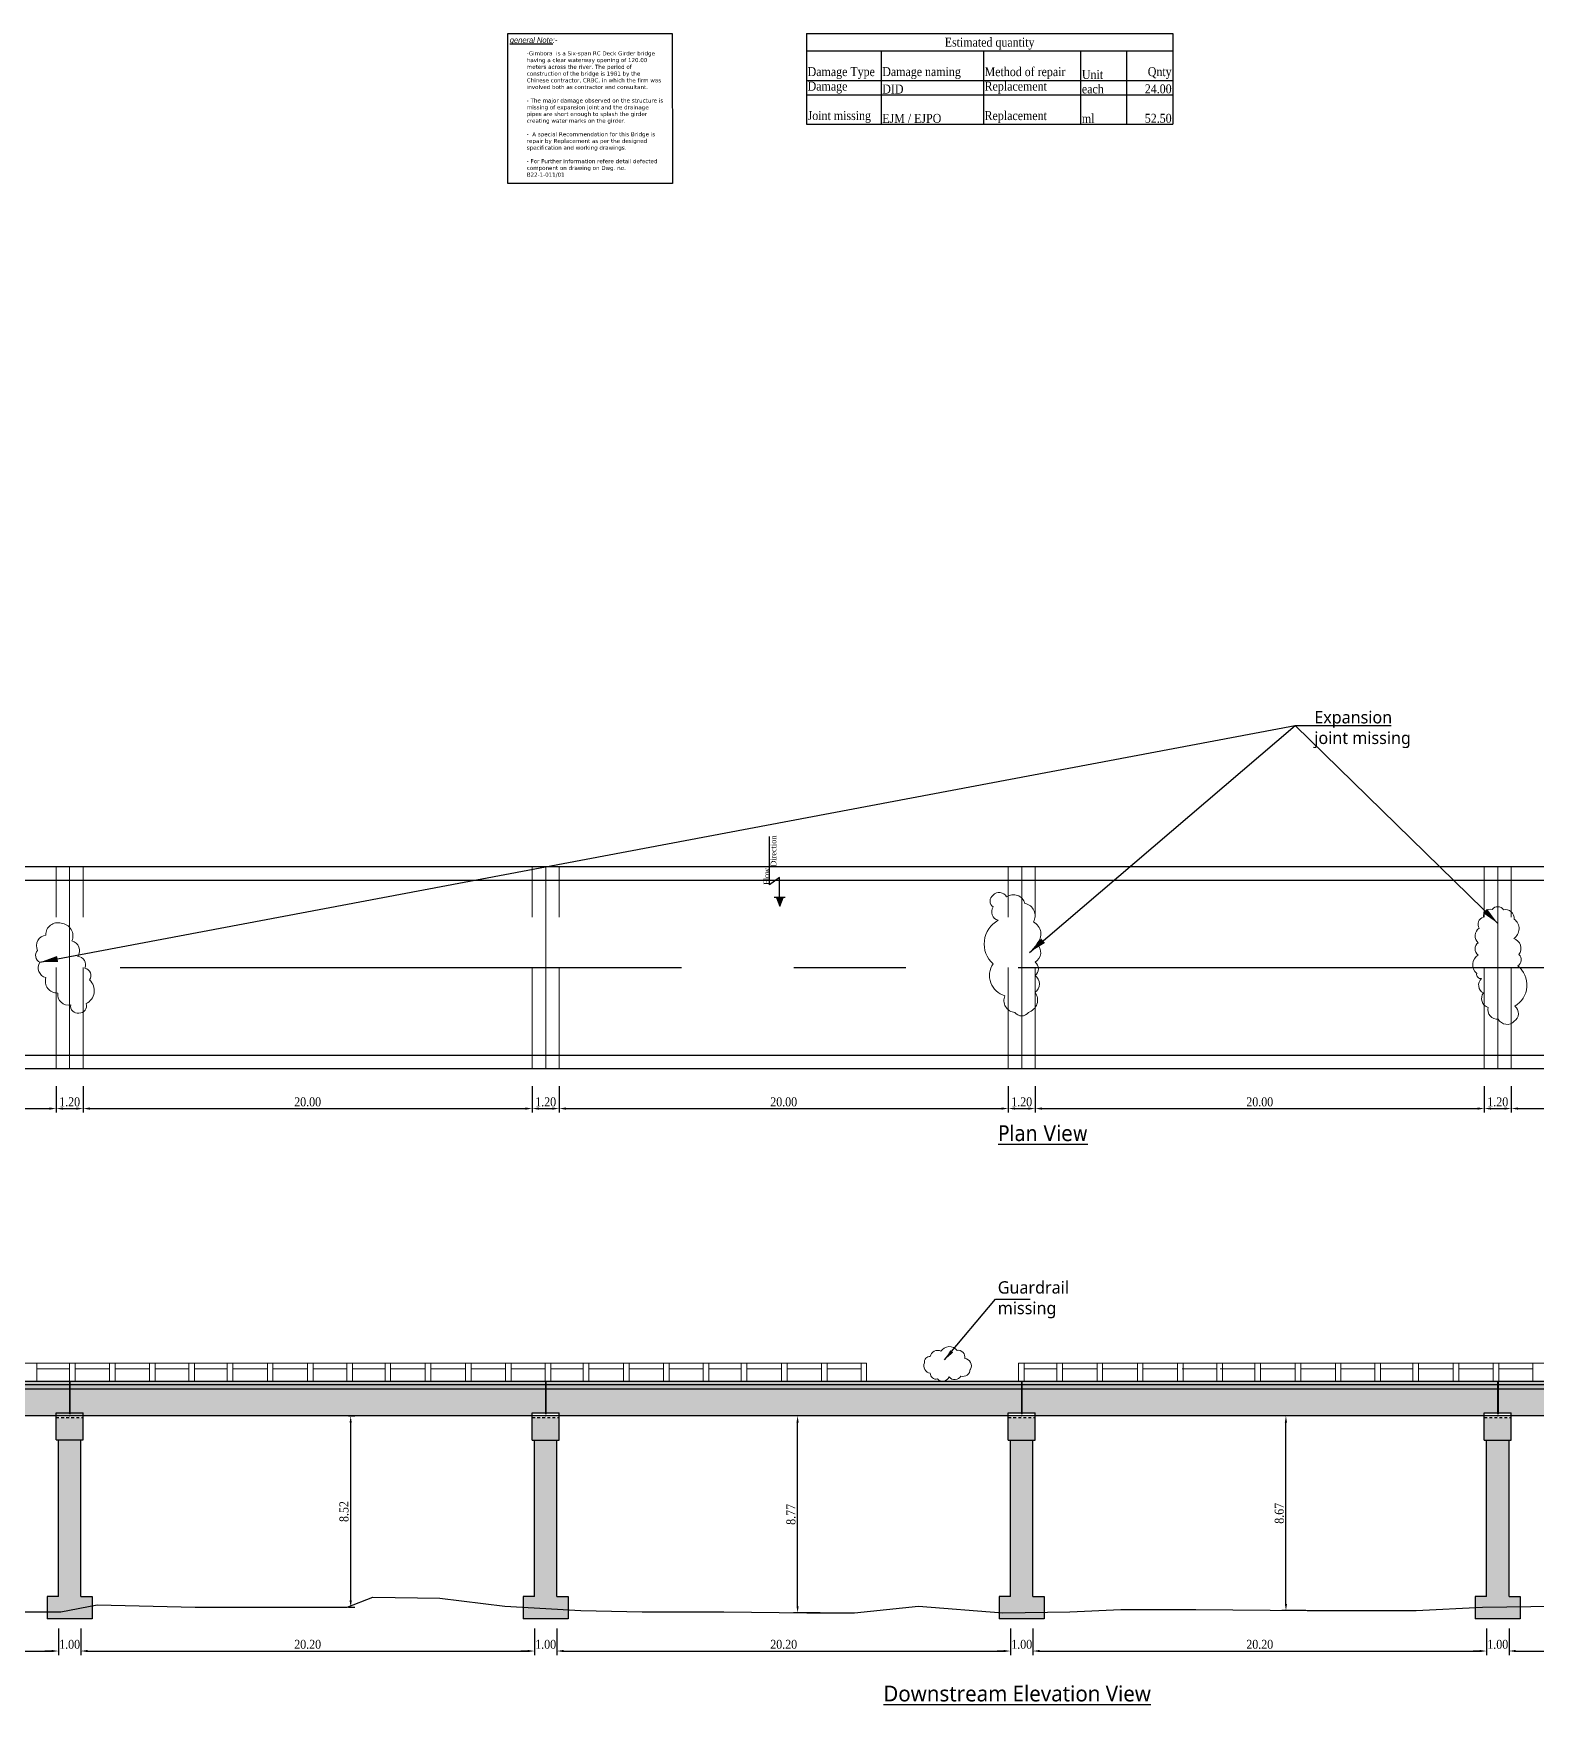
# Model space of a CAD drawing. Header units: inches. Extents: x 3 to 183, y 4 to 79.
# Drawn here: x 49.3 to 116.2, y 4.2 to 78.7 of the extents above; entities that cross this region are included whole.
import ezdxf

# ---------------------------------------------------------------- set-up
doc = ezdxf.new("R2010")
doc.units = ezdxf.units.IN
doc.header["$MEASUREMENT"] = 0
for name, pattern in [('CENTER', [2, 1.25, -0.25, 0.25, -0.25]), ('HIDDEN', [0.375, 0.25, -0.125]), ('HIDDEN2', [0.1875, 0.125, -0.0625])]:
    doc.linetypes.add(name, pattern=pattern)
for name, color, linetype in [('center line', 251, 'CENTER'), ('Direction', 6, 'Continuous'), ('Hatch', 8, 'Continuous'), ('TEXT2', 7, 'Continuous'), ('TEXTS', 7, 'Continuous')]:
    doc.layers.add(name, color=color, linetype=linetype)
for name, color, linetype, lineweight in [('Damage', 6, 'Continuous', 15), ('dima', 7, 'Continuous', 0), ('hatch1', 251, 'Continuous', 0), ('Raling', 5, 'Continuous', 15), ('SUBSTR', 4, 'Continuous', 25), ('TEXT', 1, 'Continuous', 13)]:
    doc.layers.add(name, color=color, linetype=linetype, lineweight=lineweight)
doc.styles.add('BETTY', font='verdana.TTF', dxfattribs={"height": 0.18})
doc.styles.add('ROMANT', font='romant.shx')
doc.styles.get("Standard").update_dxf_attribs({"font": 'GARA.TTF', "height": 0.4})
doc.dimstyles.get("Standard").update_dxf_attribs({"dimtxt": 0.6, "dimasz": 0.3, "dimexe": 0.18, "dimexo": 0.0625, "dimgap": 0.09, "dimtad": 1, "dimzin": 0, "dimdsep": 46, "dimtxsty": 'Standard', "dimcen": 0.09, "dimclrd": 253, "dimclre": 21, "dimadec": 0, "dimazin": 0, "dimtfac": 1, "dimtix": 1, "dimtofl": 0, "dimtmove": 0, "dimatfit": 3, "dimfxl": 1, "dimfxlon": 1, "dimtolj": 1, "dimtzin": 0, "dimarcsym": 0})

# ---------------------------------------------------------------- blocks, each defined once
blk = doc.blocks.new('*T23')
at = {"color": 0, "lineweight": -2}
for p, q in [((0, 0), (3.326, 0)), ((0, 0), (0, -0.778)), ((3.326, 0), (7.881, 0)), ((7.881, 0), (12.214, 0)), ((12.214, 0), (14.25, 0)), ((14.25, 0), (16.322, 0)), ((16.322, 0), (16.322, -0.778)), ((0, -0.778), (3.326, -0.778)), ((0, -0.778), (0, -2.089)), ((3.326, -0.778), (7.881, -0.778)), ((3.326, -0.778), (3.326, -2.089)), ((7.881, -0.778), (12.214, -0.778)), ((7.881, -0.778), (7.881, -2.089)), ((12.214, -0.778), (14.25, -0.778)), ((12.214, -0.778), (12.214, -2.089)), ((14.25, -0.778), (16.322, -0.778)), ((14.25, -0.778), (14.25, -2.089)), ((16.322, -0.778), (16.322, -2.089)), ((0, -2.089), (3.326, -2.089)), ((0, -2.089), (0, -2.733)), ((3.326, -2.089), (7.881, -2.089)), ((3.326, -2.089), (3.326, -2.733)), ((7.881, -2.089), (12.214, -2.089)), ((7.881, -2.089), (7.881, -2.733)), ((12.214, -2.089), (14.25, -2.089)), ((12.214, -2.089), (12.214, -2.733)), ((14.25, -2.089), (16.322, -2.089)), ((14.25, -2.089), (14.25, -2.733)), ((16.322, -2.089), (16.322, -2.733)), ((0, -2.733), (3.326, -2.733)), ((0, -2.733), (0, -4.044)), ((3.326, -2.733), (7.881, -2.733)), ((3.326, -2.733), (3.326, -4.044)), ((7.881, -2.733), (12.214, -2.733)), ((7.881, -2.733), (7.881, -4.044)), ((12.214, -2.733), (14.25, -2.733)), ((12.214, -2.733), (12.214, -4.044)), ((14.25, -2.733), (16.322, -2.733)), ((14.25, -2.733), (14.25, -4.044)), ((16.322, -2.733), (16.322, -4.044)), ((0, -4.044), (3.326, -4.044)), ((3.326, -4.044), (7.881, -4.044)), ((7.881, -4.044), (12.214, -4.044)), ((12.214, -4.044), (14.25, -4.044)), ((14.25, -4.044), (16.322, -4.044))]:
    blk.add_line(p, q, dxfattribs=at)
at = {"color": 0, "char_height": 0.4}
for s, insert, width, attachment_point in [('Estimated quantity', (8.161, -0.722), 16.211, 8), ('Method of repair', (7.937, -2.033), 4.22207, 7), ('Damage Type', (0.056, -2.033), 3.21463, 7), ('Damage', (0.056, -2.678), 3.21463, 7), ('Damage naming', (3.381, -2.033), 4.44433, 7), ('Replacement', (7.937, -2.678), 4.22207, 7), ('Unit', (12.27, -2.033), 1.92481, 7), ('Qnty', (16.267, -2.033), 1.96072, 9), ('DID ', (3.381, -2.678), 4.44433, 7), ('each', (12.27, -2.678), 1.92481, 7), ('24.00', (16.267, -2.678), 1.96072, 9), ('Joint missing', (0.056, -3.989), 3.21463, 7), ('EJM / EJPO', (3.381, -3.989), 4.44433, 7), ('Replacement ', (7.937, -3.989), 4.22207, 7), ('ml', (12.27, -3.989), 1.92481, 7), ('52.50', (16.267, -3.989), 1.96072, 9)]:
    blk.add_mtext(s, dxfattribs=dict(at, insert=insert, width=width, attachment_point=attachment_point))
blk = doc.blocks.new('*D72')
at = {"layer": 'Defpoints', "color": 0}
for p in [(30.36, 32.562), (50.36, 32.562), (50.36, 30.783)]:
    blk.add_point(p, dxfattribs=at)
at = {"layer": 'dima', "color": 21, "lineweight": -2}
for p, q in [((30.36, 31.783), (30.36, 30.603)), ((50.36, 31.783), (50.36, 30.603))]:
    blk.add_line(p, q, dxfattribs=at)
at = {"layer": 'dima', "color": 253, "lineweight": -2}
blk.add_line((30.66, 30.783), (50.06, 30.783), dxfattribs=at)
at = {"layer": 'dima', "color": 253}
for points in [[(30.66, 30.833), (30.66, 30.733), (30.36, 30.783)], [(50.06, 30.833), (50.06, 30.733), (50.36, 30.783)]]:
    blk.add_solid(points, dxfattribs=at)
at = {"layer": 'dima', "color": 0, "insert": (40.36, 31.078), "char_height": 0.4, "attachment_point": 5}
blk.add_mtext('\\A1;20.00', dxfattribs=at)
blk = doc.blocks.new('*D73')
at = {"layer": 'Defpoints', "color": 0}
for p in [(50.36, 32.562), (51.56, 32.562), (51.56, 30.783)]:
    blk.add_point(p, dxfattribs=at)
at = {"layer": 'dima', "color": 21, "lineweight": -2}
for p, q in [((50.36, 31.783), (50.36, 30.603)), ((51.56, 31.783), (51.56, 30.603))]:
    blk.add_line(p, q, dxfattribs=at)
at = {"layer": 'dima', "color": 253, "lineweight": -2}
blk.add_line((50.66, 30.783), (51.26, 30.783), dxfattribs=at)
at = {"layer": 'dima', "color": 253}
for points in [[(50.66, 30.833), (50.66, 30.733), (50.36, 30.783)], [(51.26, 30.833), (51.26, 30.733), (51.56, 30.783)]]:
    blk.add_solid(points, dxfattribs=at)
at = {"layer": 'dima', "color": 0, "insert": (50.96, 31.078), "char_height": 0.4, "attachment_point": 5}
blk.add_mtext('\\A1;1.20', dxfattribs=at)
blk = doc.blocks.new('*D74')
at = {"layer": 'Defpoints', "color": 0}
for p in [(51.56, 32.562), (71.56, 32.562), (71.56, 30.783)]:
    blk.add_point(p, dxfattribs=at)
at = {"layer": 'dima', "color": 21, "lineweight": -2}
for p, q in [((51.56, 31.783), (51.56, 30.603)), ((71.56, 31.783), (71.56, 30.603))]:
    blk.add_line(p, q, dxfattribs=at)
at = {"layer": 'dima', "color": 253, "lineweight": -2}
blk.add_line((51.86, 30.783), (71.26, 30.783), dxfattribs=at)
at = {"layer": 'dima', "color": 253}
for points in [[(51.86, 30.833), (51.86, 30.733), (51.56, 30.783)], [(71.26, 30.833), (71.26, 30.733), (71.56, 30.783)]]:
    blk.add_solid(points, dxfattribs=at)
at = {"layer": 'dima', "color": 0, "insert": (61.56, 31.078), "char_height": 0.4, "attachment_point": 5}
blk.add_mtext('\\A1;20.00', dxfattribs=at)
blk = doc.blocks.new('*D75')
at = {"layer": 'Defpoints', "color": 0}
for p in [(71.56, 32.562), (72.76, 32.562), (72.76, 30.783)]:
    blk.add_point(p, dxfattribs=at)
at = {"layer": 'dima', "color": 21, "lineweight": -2}
for p, q in [((71.56, 31.783), (71.56, 30.603)), ((72.76, 31.783), (72.76, 30.603))]:
    blk.add_line(p, q, dxfattribs=at)
at = {"layer": 'dima', "color": 253, "lineweight": -2}
blk.add_line((71.86, 30.783), (72.46, 30.783), dxfattribs=at)
at = {"layer": 'dima', "color": 253}
for points in [[(71.86, 30.833), (71.86, 30.733), (71.56, 30.783)], [(72.46, 30.833), (72.46, 30.733), (72.76, 30.783)]]:
    blk.add_solid(points, dxfattribs=at)
at = {"layer": 'dima', "color": 0, "insert": (72.16, 31.078), "char_height": 0.4, "attachment_point": 5}
blk.add_mtext('\\A1;1.20', dxfattribs=at)
blk = doc.blocks.new('*D76')
at = {"layer": 'Defpoints', "color": 0}
for p in [(72.76, 32.562), (92.76, 32.562), (92.76, 30.783)]:
    blk.add_point(p, dxfattribs=at)
at = {"layer": 'dima', "color": 21, "lineweight": -2}
for p, q in [((72.76, 31.783), (72.76, 30.603)), ((92.76, 31.783), (92.76, 30.603))]:
    blk.add_line(p, q, dxfattribs=at)
at = {"layer": 'dima', "color": 253, "lineweight": -2}
blk.add_line((73.06, 30.783), (92.46, 30.783), dxfattribs=at)
at = {"layer": 'dima', "color": 253}
for points in [[(73.06, 30.833), (73.06, 30.733), (72.76, 30.783)], [(92.46, 30.833), (92.46, 30.733), (92.76, 30.783)]]:
    blk.add_solid(points, dxfattribs=at)
at = {"layer": 'dima', "color": 0, "insert": (82.76, 31.078), "char_height": 0.4, "attachment_point": 5}
blk.add_mtext('\\A1;20.00', dxfattribs=at)
blk = doc.blocks.new('*D77')
at = {"layer": 'Defpoints', "color": 0}
for p in [(92.76, 32.562), (93.96, 32.562), (93.96, 30.783)]:
    blk.add_point(p, dxfattribs=at)
at = {"layer": 'dima', "color": 21, "lineweight": -2}
for p, q in [((92.76, 31.783), (92.76, 30.603)), ((93.96, 31.783), (93.96, 30.603))]:
    blk.add_line(p, q, dxfattribs=at)
at = {"layer": 'dima', "color": 253, "lineweight": -2}
blk.add_line((93.06, 30.783), (93.66, 30.783), dxfattribs=at)
at = {"layer": 'dima', "color": 253}
for points in [[(93.06, 30.833), (93.06, 30.733), (92.76, 30.783)], [(93.66, 30.833), (93.66, 30.733), (93.96, 30.783)]]:
    blk.add_solid(points, dxfattribs=at)
at = {"layer": 'dima', "color": 0, "insert": (93.36, 31.078), "char_height": 0.4, "attachment_point": 5}
blk.add_mtext('\\A1;1.20', dxfattribs=at)
blk = doc.blocks.new('*D78')
at = {"layer": 'Defpoints', "color": 0}
for p in [(93.96, 32.562), (113.96, 32.562), (113.96, 30.783)]:
    blk.add_point(p, dxfattribs=at)
at = {"layer": 'dima', "color": 21, "lineweight": -2}
for p, q in [((93.96, 31.783), (93.96, 30.603)), ((113.96, 31.783), (113.96, 30.603))]:
    blk.add_line(p, q, dxfattribs=at)
at = {"layer": 'dima', "color": 253, "lineweight": -2}
blk.add_line((94.26, 30.783), (113.66, 30.783), dxfattribs=at)
at = {"layer": 'dima', "color": 253}
for points in [[(94.26, 30.833), (94.26, 30.733), (93.96, 30.783)], [(113.66, 30.833), (113.66, 30.733), (113.96, 30.783)]]:
    blk.add_solid(points, dxfattribs=at)
at = {"layer": 'dima', "color": 0, "insert": (103.96, 31.078), "char_height": 0.4, "attachment_point": 5}
blk.add_mtext('\\A1;20.00', dxfattribs=at)
blk = doc.blocks.new('*D79')
at = {"layer": 'Defpoints', "color": 0}
for p in [(113.96, 32.562), (115.16, 32.562), (115.16, 30.783)]:
    blk.add_point(p, dxfattribs=at)
at = {"layer": 'dima', "color": 21, "lineweight": -2}
for p, q in [((113.96, 31.783), (113.96, 30.603)), ((115.16, 31.783), (115.16, 30.603))]:
    blk.add_line(p, q, dxfattribs=at)
at = {"layer": 'dima', "color": 253, "lineweight": -2}
blk.add_line((114.26, 30.783), (114.86, 30.783), dxfattribs=at)
at = {"layer": 'dima', "color": 253}
for points in [[(114.26, 30.833), (114.26, 30.733), (113.96, 30.783)], [(114.86, 30.833), (114.86, 30.733), (115.16, 30.783)]]:
    blk.add_solid(points, dxfattribs=at)
at = {"layer": 'dima', "color": 0, "insert": (114.56, 31.078), "char_height": 0.4, "attachment_point": 5}
blk.add_mtext('\\A1;1.20', dxfattribs=at)
blk = doc.blocks.new('*D80')
at = {"layer": 'Defpoints', "color": 0}
for p in [(115.16, 32.562), (135.16, 32.562), (135.16, 30.783)]:
    blk.add_point(p, dxfattribs=at)
at = {"layer": 'dima', "color": 21, "lineweight": -2}
for p, q in [((115.16, 31.783), (115.16, 30.603)), ((135.16, 31.783), (135.16, 30.603))]:
    blk.add_line(p, q, dxfattribs=at)
at = {"layer": 'dima', "color": 253, "lineweight": -2}
blk.add_line((115.46, 30.783), (134.86, 30.783), dxfattribs=at)
at = {"layer": 'dima', "color": 253}
for points in [[(115.46, 30.833), (115.46, 30.733), (115.16, 30.783)], [(134.86, 30.833), (134.86, 30.733), (135.16, 30.783)]]:
    blk.add_solid(points, dxfattribs=at)
at = {"layer": 'dima', "color": 0, "insert": (125.16, 31.078), "char_height": 0.4, "attachment_point": 5}
blk.add_mtext('\\A1;20.00', dxfattribs=at)
blk = doc.blocks.new('*D89')
at = {"layer": 'Defpoints', "color": 0}
for p in [(30.36, 17.096), (50.46, 9.055), (50.46, 6.625)]:
    blk.add_point(p, dxfattribs=at)
at = {"layer": 'dima', "color": 21, "lineweight": -2}
for p, q in [((30.36, 7.625), (30.36, 6.445)), ((50.46, 7.625), (50.46, 6.445))]:
    blk.add_line(p, q, dxfattribs=at)
at = {"layer": 'dima', "color": 253, "lineweight": -2}
blk.add_line((30.66, 6.625), (50.16, 6.625), dxfattribs=at)
at = {"layer": 'dima', "color": 253}
for points in [[(30.66, 6.675), (30.66, 6.575), (30.36, 6.625)], [(50.16, 6.675), (50.16, 6.575), (50.46, 6.625)]]:
    blk.add_solid(points, dxfattribs=at)
at = {"layer": 'dima', "color": 0, "insert": (40.41, 6.919), "char_height": 0.4, "attachment_point": 5}
blk.add_mtext('\\A1;20.10', dxfattribs=at)
blk = doc.blocks.new('*D90')
at = {"layer": 'Defpoints', "color": 0}
for p in [(50.46, 9.055), (51.46, 9.055), (51.46, 6.625)]:
    blk.add_point(p, dxfattribs=at)
at = {"layer": 'dima', "color": 21, "lineweight": -2}
for p, q in [((50.46, 7.625), (50.46, 6.445)), ((51.46, 7.625), (51.46, 6.445))]:
    blk.add_line(p, q, dxfattribs=at)
at = {"layer": 'dima', "color": 253, "lineweight": -2}
for p, q in [((50.16, 6.625), (49.86, 6.625)), ((51.76, 6.625), (52.06, 6.625))]:
    blk.add_line(p, q, dxfattribs=at)
at = {"layer": 'dima', "color": 253}
for points in [[(50.16, 6.675), (50.16, 6.575), (50.46, 6.625)], [(51.76, 6.675), (51.76, 6.575), (51.46, 6.625)]]:
    blk.add_solid(points, dxfattribs=at)
at = {"layer": 'dima', "color": 0, "insert": (50.96, 6.919), "char_height": 0.4, "attachment_point": 5}
blk.add_mtext('\\A1;1.00', dxfattribs=at)
blk = doc.blocks.new('*D91')
at = {"layer": 'Defpoints', "color": 0}
for p in [(51.46, 9.055), (71.66, 9.055), (71.66, 6.625)]:
    blk.add_point(p, dxfattribs=at)
at = {"layer": 'dima', "color": 21, "lineweight": -2}
for p, q in [((51.46, 7.625), (51.46, 6.445)), ((71.66, 7.625), (71.66, 6.445))]:
    blk.add_line(p, q, dxfattribs=at)
at = {"layer": 'dima', "color": 253, "lineweight": -2}
blk.add_line((51.76, 6.625), (71.36, 6.625), dxfattribs=at)
at = {"layer": 'dima', "color": 253}
for points in [[(51.76, 6.675), (51.76, 6.575), (51.46, 6.625)], [(71.36, 6.675), (71.36, 6.575), (71.66, 6.625)]]:
    blk.add_solid(points, dxfattribs=at)
at = {"layer": 'dima', "color": 0, "insert": (61.56, 6.919), "char_height": 0.4, "attachment_point": 5}
blk.add_mtext('\\A1;20.20', dxfattribs=at)
blk = doc.blocks.new('*D92')
at = {"layer": 'Defpoints', "color": 0}
for p in [(71.66, 9.055), (72.66, 9.055), (72.66, 6.625)]:
    blk.add_point(p, dxfattribs=at)
at = {"layer": 'dima', "color": 21, "lineweight": -2}
for p, q in [((71.66, 7.625), (71.66, 6.445)), ((72.66, 7.625), (72.66, 6.445))]:
    blk.add_line(p, q, dxfattribs=at)
at = {"layer": 'dima', "color": 253, "lineweight": -2}
for p, q in [((71.36, 6.625), (71.06, 6.625)), ((72.96, 6.625), (73.26, 6.625))]:
    blk.add_line(p, q, dxfattribs=at)
at = {"layer": 'dima', "color": 253}
for points in [[(71.36, 6.675), (71.36, 6.575), (71.66, 6.625)], [(72.96, 6.675), (72.96, 6.575), (72.66, 6.625)]]:
    blk.add_solid(points, dxfattribs=at)
at = {"layer": 'dima', "color": 0, "insert": (72.16, 6.919), "char_height": 0.4, "attachment_point": 5}
blk.add_mtext('\\A1;1.00', dxfattribs=at)
blk = doc.blocks.new('*D93')
at = {"layer": 'Defpoints', "color": 0}
for p in [(72.66, 9.055), (92.86, 9.055), (92.86, 6.625)]:
    blk.add_point(p, dxfattribs=at)
at = {"layer": 'dima', "color": 21, "lineweight": -2}
for p, q in [((72.66, 7.625), (72.66, 6.445)), ((92.86, 7.625), (92.86, 6.445))]:
    blk.add_line(p, q, dxfattribs=at)
at = {"layer": 'dima', "color": 253, "lineweight": -2}
blk.add_line((72.96, 6.625), (92.56, 6.625), dxfattribs=at)
at = {"layer": 'dima', "color": 253}
for points in [[(72.96, 6.675), (72.96, 6.575), (72.66, 6.625)], [(92.56, 6.675), (92.56, 6.575), (92.86, 6.625)]]:
    blk.add_solid(points, dxfattribs=at)
at = {"layer": 'dima', "color": 0, "insert": (82.76, 6.919), "char_height": 0.4, "attachment_point": 5}
blk.add_mtext('\\A1;20.20', dxfattribs=at)
blk = doc.blocks.new('*D94')
at = {"layer": 'Defpoints', "color": 0}
for p in [(92.86, 9.055), (93.86, 9.055), (93.86, 6.625)]:
    blk.add_point(p, dxfattribs=at)
at = {"layer": 'dima', "color": 21, "lineweight": -2}
for p, q in [((92.86, 7.625), (92.86, 6.445)), ((93.86, 7.625), (93.86, 6.445))]:
    blk.add_line(p, q, dxfattribs=at)
at = {"layer": 'dima', "color": 253, "lineweight": -2}
for p, q in [((92.56, 6.625), (92.26, 6.625)), ((94.16, 6.625), (94.46, 6.625))]:
    blk.add_line(p, q, dxfattribs=at)
at = {"layer": 'dima', "color": 253}
for points in [[(92.56, 6.675), (92.56, 6.575), (92.86, 6.625)], [(94.16, 6.675), (94.16, 6.575), (93.86, 6.625)]]:
    blk.add_solid(points, dxfattribs=at)
at = {"layer": 'dima', "color": 0, "insert": (93.36, 6.919), "char_height": 0.4, "attachment_point": 5}
blk.add_mtext('\\A1;1.00', dxfattribs=at)
blk = doc.blocks.new('*D95')
at = {"layer": 'Defpoints', "color": 0}
for p in [(93.86, 9.055), (114.06, 9.055), (114.06, 6.625)]:
    blk.add_point(p, dxfattribs=at)
at = {"layer": 'dima', "color": 21, "lineweight": -2}
for p, q in [((93.86, 7.625), (93.86, 6.445)), ((114.06, 7.625), (114.06, 6.445))]:
    blk.add_line(p, q, dxfattribs=at)
at = {"layer": 'dima', "color": 253, "lineweight": -2}
blk.add_line((94.16, 6.625), (113.76, 6.625), dxfattribs=at)
at = {"layer": 'dima', "color": 253}
for points in [[(94.16, 6.675), (94.16, 6.575), (93.86, 6.625)], [(113.76, 6.675), (113.76, 6.575), (114.06, 6.625)]]:
    blk.add_solid(points, dxfattribs=at)
at = {"layer": 'dima', "color": 0, "insert": (103.96, 6.919), "char_height": 0.4, "attachment_point": 5}
blk.add_mtext('\\A1;20.20', dxfattribs=at)
blk = doc.blocks.new('*D96')
at = {"layer": 'Defpoints', "color": 0}
for p in [(114.06, 9.055), (115.06, 9.055), (115.06, 6.625)]:
    blk.add_point(p, dxfattribs=at)
at = {"layer": 'dima', "color": 21, "lineweight": -2}
for p, q in [((114.06, 7.625), (114.06, 6.445)), ((115.06, 7.625), (115.06, 6.445))]:
    blk.add_line(p, q, dxfattribs=at)
at = {"layer": 'dima', "color": 253, "lineweight": -2}
for p, q in [((113.76, 6.625), (113.46, 6.625)), ((115.36, 6.625), (115.66, 6.625))]:
    blk.add_line(p, q, dxfattribs=at)
at = {"layer": 'dima', "color": 253}
for points in [[(113.76, 6.675), (113.76, 6.575), (114.06, 6.625)], [(115.36, 6.675), (115.36, 6.575), (115.06, 6.625)]]:
    blk.add_solid(points, dxfattribs=at)
at = {"layer": 'dima', "color": 0, "insert": (114.56, 6.919), "char_height": 0.4, "attachment_point": 5}
blk.add_mtext('\\A1;1.00', dxfattribs=at)
blk = doc.blocks.new('*D97')
at = {"layer": 'Defpoints', "color": 0}
for p in [(115.06, 9.055), (135.26, 9.055), (135.26, 6.625)]:
    blk.add_point(p, dxfattribs=at)
at = {"layer": 'dima', "color": 21, "lineweight": -2}
for p, q in [((115.06, 7.625), (115.06, 6.445)), ((135.26, 7.625), (135.26, 6.445))]:
    blk.add_line(p, q, dxfattribs=at)
at = {"layer": 'dima', "color": 253, "lineweight": -2}
blk.add_line((115.36, 6.625), (134.96, 6.625), dxfattribs=at)
at = {"layer": 'dima', "color": 253}
for points in [[(115.36, 6.675), (115.36, 6.575), (115.06, 6.625)], [(134.96, 6.675), (134.96, 6.575), (135.26, 6.625)]]:
    blk.add_solid(points, dxfattribs=at)
at = {"layer": 'dima', "color": 0, "insert": (125.16, 6.919), "char_height": 0.4, "attachment_point": 5}
blk.add_mtext('\\A1;20.20', dxfattribs=at)
blk = doc.blocks.new('*D104')
at = {"layer": 'Defpoints', "color": 0}
for p in [(63.321, 17.096), (63.475, 17.096), (63.321, 8.578)]:
    blk.add_point(p, dxfattribs=at)
at = {"layer": 'dima', "color": 21, "lineweight": -2}
for p, q in [((63.383, 17.096), (63.655, 17.096)), ((63.383, 8.578), (63.655, 8.578))]:
    blk.add_line(p, q, dxfattribs=at)
at = {"layer": 'dima', "color": 253, "lineweight": -2}
blk.add_line((63.475, 8.878), (63.475, 16.796), dxfattribs=at)
at = {"layer": 'dima', "color": 253}
for points in [[(63.425, 16.796), (63.525, 16.796), (63.475, 17.096)], [(63.425, 8.878), (63.525, 8.878), (63.475, 8.578)]]:
    blk.add_solid(points, dxfattribs=at)
at = {"layer": 'dima', "color": 0, "insert": (63.18, 12.837), "char_height": 0.4, "attachment_point": 5, "rotation": 90}
blk.add_mtext('\\A1;8.52', dxfattribs=at)
blk = doc.blocks.new('*D105')
at = {"layer": 'Defpoints', "color": 0}
for p in [(83.378, 17.096), (84.853, 17.096), (84.853, 8.322)]:
    blk.add_point(p, dxfattribs=at)
at = {"layer": 'dima', "color": 21, "lineweight": -2}
for p, q in [((84.378, 17.096), (83.198, 17.096)), ((84.378, 8.322), (83.198, 8.322))]:
    blk.add_line(p, q, dxfattribs=at)
at = {"layer": 'dima', "color": 253, "lineweight": -2}
blk.add_line((83.378, 8.622), (83.378, 16.796), dxfattribs=at)
at = {"layer": 'dima', "color": 253}
for points in [[(83.328, 16.796), (83.428, 16.796), (83.378, 17.096)], [(83.328, 8.622), (83.428, 8.622), (83.378, 8.322)]]:
    blk.add_solid(points, dxfattribs=at)
at = {"layer": 'dima', "color": 0, "insert": (83.084, 12.709), "char_height": 0.4, "attachment_point": 5, "rotation": 90}
blk.add_mtext('\\A1;8.77', dxfattribs=at)
blk = doc.blocks.new('*D106')
at = {"layer": 'Defpoints', "color": 0}
for p in [(105.125, 17.096), (106.069, 17.096), (106.069, 8.423)]:
    blk.add_point(p, dxfattribs=at)
at = {"layer": 'dima', "color": 21, "lineweight": -2}
for p, q in [((106.006, 17.096), (104.945, 17.096)), ((106.006, 8.423), (104.945, 8.423))]:
    blk.add_line(p, q, dxfattribs=at)
at = {"layer": 'dima', "color": 253, "lineweight": -2}
blk.add_line((105.125, 8.723), (105.125, 16.796), dxfattribs=at)
at = {"layer": 'dima', "color": 253}
for points in [[(105.075, 16.796), (105.175, 16.796), (105.125, 17.096)], [(105.075, 8.723), (105.175, 8.723), (105.125, 8.423)]]:
    blk.add_solid(points, dxfattribs=at)
at = {"layer": 'dima', "color": 0, "insert": (104.831, 12.759), "char_height": 0.4, "attachment_point": 5, "rotation": 90}
blk.add_mtext('\\A1;8.67', dxfattribs=at)

msp = doc.modelspace()

# ---------------------------------------------------------------- hatches: boundary and pattern name
at = {"layer": 'hatch1', "linetype": 'Continuous'}
h = msp.add_hatch(dxfattribs=at)
h.set_pattern_fill('AR-CONC', color=256, scale=0.29, style=0)
h.set_pattern_definition([(50, (0, 0), (2.080055, -0.181981), [0.2175, -2.3925]), (355, (0, 0), (-0.40238, 2.181357), [0.174, -1.914]), (100.4514, (0.1733, -0.0152), (1.677677, 1.999375), [0.184847, -2.033312]), (46.1842, (0, 0.58), (3.095, -0.480005), [0.32625, -3.58875]), (96.6356, (0.258, 0.54), (2.71052, 2.82494), [0.27727, -3.04997]), (351.1842, (0, 0.58), (2.71052, 2.824944), [0.261, -2.871]), (21, (0.29, 0.435), (1.73103, -1.167595), [0.2175, -2.3925]), (326, (0.29, 0.435), (0.705614, 2.102935), [0.174, -1.914]), (71.4514, (0.4343, 0.3377), (2.436646, 0.935338), [0.184847, -2.033312]), (37.5, (0, 0), (0.0352636, 0.9653922), [0, -1.8908, 0, -1.943, 0, -1.92125]), (7.5, (0, 0), (0.7629017, 1.143794), [0, -1.1078, 0, -1.8473, 0, -0.73225]), (327.5, (-0.6467, 0), (1.548085, -0.065409), [0, -0.725, 0, -2.262, 0, -3.0015]), (317.5, (-0.9367, 0), (1.69124, 0.290304), [0, -0.9425, 0, -1.5022, 0, -2.1315])])
h.paths.add_polyline_path([(156.88, 18.295), (156.36, 18.295), (156.36, 17.096), (156.88, 17.096)], flags=17)
h.paths.add_polyline_path([(29.839, 18.316), (29.789, 18.316), (29.789, 17.096), (29.839, 17.096)], flags=17)
h.paths.add_polyline_path([(50.95, 18.295), (30.36, 18.295), (30.36, 17.096), (50.36, 17.096), (50.36, 17.236), (50.95, 17.236), (50.95, 17.276), (50.95, 17.276)])
h.paths.add_polyline_path([(72.15, 18.295), (50.97, 18.295), (50.97, 17.276), (50.97, 17.276), (50.97, 17.236), (51.56, 17.236), (51.56, 17.096), (71.56, 17.096), (71.56, 17.235), (72.15, 17.235), (72.15, 17.276), (72.15, 17.276)])
h.paths.add_polyline_path([(50.95, 18.495), (29.839, 18.495), (29.839, 18.316), (30.36, 18.316), (30.36, 18.295), (50.95, 18.295)])
h.paths.add_polyline_path([(50.95, 18.645), (29.839, 18.645), (29.839, 18.495), (50.95, 18.495)])
h.paths.add_polyline_path([(51.56, 17.023), (50.36, 17.023), (50.36, 16.023), (51.56, 16.023)])
h.paths.add_polyline_path([(50.95, 17.236), (50.36, 17.236), (50.36, 17.096), (50.95, 17.096)], flags=16)
h.paths.add_polyline_path([(51.56, 17.236), (50.97, 17.236), (50.97, 17.096), (51.56, 17.096)])
h.paths.add_polyline_path([(51.46, 16.023), (50.46, 16.023), (50.46, 9.055), (49.96, 9.055), (49.96, 8.055), (51.96, 8.055), (51.96, 9.055), (51.46, 9.055)])
h.paths.add_polyline_path([(72.15, 18.645), (50.97, 18.645), (50.97, 18.495), (72.15, 18.495)])
h.paths.add_polyline_path([(72.15, 18.495), (50.97, 18.495), (50.97, 18.295), (72.15, 18.295)])
h.paths.add_polyline_path([(93.35, 18.295), (72.17, 18.295), (72.17, 17.275), (72.17, 17.275), (72.17, 17.235), (72.76, 17.235), (72.76, 17.096), (92.76, 17.096), (92.76, 17.235), (93.35, 17.235), (93.35, 17.276), (93.35, 17.276)])
h.paths.add_polyline_path([(93.35, 18.495), (72.17, 18.495), (72.17, 18.295), (93.35, 18.295)])
h.paths.add_polyline_path([(93.35, 18.645), (72.17, 18.645), (72.17, 18.495), (93.35, 18.495)])
h.paths.add_polyline_path([(135.75, 18.295), (114.57, 18.295), (114.57, 17.275), (114.57, 17.275), (114.57, 17.235), (115.16, 17.235), (115.16, 17.096), (135.16, 17.096), (135.16, 17.235), (135.75, 17.235), (135.75, 17.276), (135.75, 17.276)])
h.paths.add_polyline_path([(114.55, 18.295), (93.37, 18.295), (93.37, 17.275), (93.37, 17.275), (93.37, 17.235), (93.96, 17.235), (93.96, 17.096), (113.96, 17.096), (113.96, 17.235), (114.55, 17.235), (114.55, 17.276), (114.55, 17.276)])
h.paths.add_polyline_path([(114.55, 18.495), (93.37, 18.495), (93.37, 18.295), (114.55, 18.295)])
h.paths.add_polyline_path([(114.55, 18.645), (93.37, 18.645), (93.37, 18.495), (114.55, 18.495)])
h.paths.add_polyline_path([(135.75, 18.495), (114.57, 18.495), (114.57, 18.295), (135.75, 18.295)])
h.paths.add_polyline_path([(135.75, 18.645), (114.57, 18.645), (114.57, 18.495), (135.75, 18.495)])
h.paths.add_polyline_path([(156.36, 18.295), (135.77, 18.295), (135.77, 17.275), (135.77, 17.275), (135.77, 17.235), (136.36, 17.235), (136.36, 17.096), (156.36, 17.096)])
h.paths.add_polyline_path([(156.88, 18.495), (135.77, 18.495), (135.77, 18.295), (156.88, 18.295)])
h.paths.add_polyline_path([(156.88, 18.645), (135.77, 18.645), (135.77, 18.495), (156.88, 18.495)])
h.paths.add_polyline_path([(72.76, 17.022), (71.56, 17.022), (71.56, 16.022), (72.76, 16.022)])
h.paths.add_polyline_path([(72.66, 16.022), (71.66, 16.022), (71.66, 9.055), (71.16, 9.055), (71.16, 8.055), (73.16, 8.055), (73.16, 9.055), (72.66, 9.055)])
h.paths.add_polyline_path([(93.86, 16.022), (92.86, 16.022), (92.86, 9.055), (92.36, 9.055), (92.36, 8.055), (94.36, 8.055), (94.36, 9.055), (93.86, 9.055)])
h.paths.add_polyline_path([(93.96, 17.022), (92.76, 17.022), (92.76, 16.022), (93.96, 16.022)])
h.paths.add_polyline_path([(115.06, 16.022), (114.06, 16.022), (114.06, 9.055), (113.56, 9.055), (113.56, 8.055), (115.56, 8.055), (115.56, 9.055), (115.06, 9.055)])
h.paths.add_polyline_path([(115.16, 17.022), (113.96, 17.022), (113.96, 16.022), (115.16, 16.022)])
h.paths.add_polyline_path([(136.26, 16.022), (135.26, 16.022), (135.26, 9.055), (134.76, 9.055), (134.76, 8.055), (136.76, 8.055), (136.76, 9.055), (136.26, 9.055)])
h.paths.add_polyline_path([(136.36, 17.022), (135.16, 17.022), (135.16, 16.022), (136.36, 16.022)])
h.paths.add_polyline_path([(155.598, 9.479), (155.893, 9.537), (156.652, 9.587), (158.675, 10.093), (162.469, 10.042), (167.274, 9.84), (169.416, 10.904), (172.046, 11.965), (172.16, 12.03), (172.16, 18.502), (156.93, 18.502), (156.93, 17.096), (156.36, 17.096)])
h.paths.add_polyline_path([(11.86, 12.782), (16.051, 11.155), (19.339, 10.195), (22.476, 9.487), (28.242, 9.285), (30.872, 9.235), (31.146, 9.235), (30.36, 17.096), (29.789, 17.096), (29.789, 18.502), (11.86, 18.502)])
at = {"layer": 'TEXT'}
h = msp.add_hatch(color=256, dxfattribs=at)
h.set_gradient(color1=(0, 0, 255), one_color=1, tint=1)
h.paths.add_polyline_path([(82.742, 40.177), (82.438, 40.177), (82.588, 39.795)])

# ---------------------------------------------------------------- linework, layer by layer
at = {"linetype": 'HIDDEN2', "ltscale": 0.25}
for p, q in [((50.95, 17.276), (50.95, 17.096)), ((50.97, 17.276), (50.97, 17.096)), ((72.15, 17.276), (72.15, 17.096)), ((72.17, 17.276), (72.17, 17.096)), ((93.35, 17.276), (93.35, 17.096)), ((93.37, 17.276), (93.37, 17.096)), ((114.55, 17.276), (114.55, 17.096)), ((114.57, 17.276), (114.57, 17.096))]:
    msp.add_line(p, q, dxfattribs=at)
for p, q in [((50.95, 17.096), (50.97, 17.096)), ((72.15, 17.096), (72.17, 17.096)), ((93.35, 17.097), (93.37, 17.097)), ((114.55, 17.096), (114.57, 17.096))]:
    msp.add_line(p, q)
at = {"color": 3, "linetype": 'HIDDEN', "ltscale": 30}
msp.add_lwpolyline([(47.842, 8.375), (50.574, 8.375), (52.193, 8.679), (56.543, 8.578), (60.185, 8.578), (63.321, 8.578), (64.468, 9.029), (67.452, 8.979), (70.335, 8.625), (73.724, 8.423), (76.456, 8.372), (78.327, 8.372), (80.098, 8.372), (83.79, 8.322), (85.915, 8.322), (88.769, 8.625), (92.512, 8.322), (95.497, 8.372), (97.773, 8.474), (101.111, 8.474), (106.069, 8.423), (109.711, 8.423), (110.925, 8.423), (113.872, 8.574), (117.109, 8.625)], dxfattribs=at)
at = {"layer": 'center line', "ltscale": 20}
msp.add_line((13.205, 37.062), (169.906, 37.062), dxfattribs=at)
at = {"layer": 'Damage'}
for points in [[(92.311, 39.167, 0.520567), (92.087, 37.228, 0.520567), (92.61, 35.811, 0.520567), (93.057, 35.065, 0.520567), (93.655, 35.065, 0.520567), (93.953, 35.96, 0.520567), (93.953, 36.706, 0.520567), (93.953, 37.302, 0.520567), (94.028, 38.123, 0.520567), (93.878, 39.093, 0.520567), (93.505, 39.913, 0.520567), (92.684, 40.211, 0.520567), (92.087, 40.286, 0.520567), (92.087, 39.764, 0.520567)], [(113.624, 36.799, -0.520567), (113.693, 37.622, -0.520567), (113.693, 38.17, -0.520567), (113.738, 38.81, -0.520567), (113.921, 39.312, -0.520567), (114.31, 39.655, -0.520567), (114.813, 39.632, -0.520567), (115.293, 39.221, -0.520567), (115.271, 38.353, -0.520567), (115.499, 37.644, -0.520567), (115.453, 37.142, -0.520567), (115.316, 35.337, -0.520567), (115.293, 34.674, -0.520567), (114.584, 34.765, -0.520567), (114.127, 35.291, -0.520567), (113.921, 35.931, -0.520567), (113.83, 36.57, -0.520567)], [(50.586, 39.036, 0.520567), (49.901, 38.51, 0.520567), (49.532, 37.825, 0.520567), (49.637, 37.299, 0.520567), (49.901, 36.614, 0.520567), (50.428, 35.929, 0.520567), (51.007, 35.403, 0.520567), (51.376, 35.034, 0.520567), (51.693, 35.455, 0.520567), (51.851, 36.509, 0.520567), (51.64, 37.035, 0.520567), (51.324, 37.562, 0.520567), (51.06, 38.246, 0.520567)], [(89.764, 19.973, 0.520567), (89.289, 19.735, 0.520567), (89.03, 19.455, 0.520567), (89.289, 19.001, 0.520567), (89.613, 18.742, 0.520567), (90.132, 18.829, 0.520567), (90.65, 18.872, 0.520567), (91.061, 19.174, 0.520567), (91.083, 19.174, 0.520567), (90.823, 19.649, 0.520567), (90.478, 20.016, 0.520567)]]:
    msp.add_lwpolyline(points, format="xyb", close=True, dxfattribs=at)
at = {"layer": 'Direction', "color": 6, "linetype": 'Continuous'}
for p, q in [((82.129, 40.747), (82.129, 42.899)), ((82.574, 41.073), (82.129, 40.747)), ((82.573, 40.049), (82.574, 41.073))]:
    msp.add_line(p, q, dxfattribs=at)
at = {"layer": 'Direction', "color": 6, "linetype": 'Continuous', "ltscale": 10}
msp.add_line((82.818, 40.177), (82.328, 40.178), dxfattribs=at)
at = {"layer": 'Direction', "color": 4, "linetype": 'Continuous', "ltscale": 10}
for p, q in [((82.438, 40.177), (82.588, 39.795)), ((82.588, 39.795), (82.742, 40.177))]:
    msp.add_line(p, q, dxfattribs=at)
at = {"layer": 'Hatch', "color": 1}
msp.add_lwpolyline([(70.475, 78.655), (77.798, 78.655), (77.801, 71.982), (70.475, 71.983)], close=True, dxfattribs=at)
at = {"layer": 'hatch1', "linetype": 'HIDDEN', "ltscale": 18}
for p, q in [((50.36, 32.562), (50.36, 41.562)), ((51.56, 32.562), (51.56, 41.562)), ((71.56, 32.562), (71.56, 41.562)), ((72.76, 32.562), (72.76, 41.562)), ((92.76, 32.562), (92.76, 41.562)), ((93.96, 32.562), (93.96, 41.562)), ((113.96, 32.562), (113.96, 41.562)), ((115.16, 32.562), (115.16, 41.562))]:
    msp.add_line(p, q, dxfattribs=at)
at = {"layer": 'hatch1', "ltscale": 18}
for p, q in [((50.96, 32.562), (50.96, 41.562)), ((72.16, 32.562), (72.16, 41.562)), ((93.36, 32.562), (93.36, 41.562)), ((114.56, 32.562), (114.56, 41.562))]:
    msp.add_line(p, q, dxfattribs=at)
at = {"layer": 'Raling'}
for p, q in [((12.325, 19.445), (52.981, 19.445)), ((29.849, 19.445), (86.452, 19.445)), ((49.503, 18.645), (49.503, 19.445)), ((50.951, 18.645), (50.951, 19.445)), ((51.201, 18.645), (51.201, 19.445)), ((52.731, 18.645), (52.731, 19.445)), ((52.981, 18.645), (52.981, 19.445)), ((54.514, 18.645), (54.514, 19.445)), ((54.764, 18.645), (54.764, 19.445)), ((56.272, 18.645), (56.272, 19.445)), ((56.522, 18.645), (56.522, 19.445)), ((57.97, 18.645), (57.97, 19.445)), ((58.22, 18.645), (58.22, 19.445)), ((59.765, 18.645), (59.765, 19.445)), ((60.015, 18.645), (60.015, 19.445)), ((61.548, 18.645), (61.548, 19.445)), ((61.798, 18.645), (61.798, 19.445)), ((63.306, 18.645), (63.306, 19.445)), ((63.556, 18.645), (63.556, 19.445)), ((65.004, 18.645), (65.004, 19.445)), ((65.254, 18.645), (65.254, 19.445)), ((66.799, 18.645), (66.799, 19.445)), ((66.799, 18.645), (66.799, 19.445)), ((67.049, 18.645), (67.049, 19.445)), ((67.049, 18.645), (67.049, 19.445)), ((68.593, 18.645), (68.593, 19.445)), ((68.843, 18.645), (68.843, 19.445)), ((70.376, 18.645), (70.376, 19.445)), ((70.626, 18.645), (70.626, 19.445)), ((72.134, 18.645), (72.134, 19.445)), ((72.384, 18.645), (72.384, 19.445)), ((73.833, 18.645), (73.833, 19.445)), ((74.083, 18.645), (74.083, 19.445)), ((75.627, 18.645), (75.627, 19.445)), ((75.877, 18.645), (75.877, 19.445)), ((77.41, 18.645), (77.41, 19.445)), ((77.66, 18.645), (77.66, 19.445)), ((79.168, 18.645), (79.168, 19.445)), ((79.418, 18.645), (79.418, 19.445)), ((80.867, 18.645), (80.867, 19.445)), ((81.117, 18.645), (81.117, 19.445)), ((82.661, 18.645), (82.661, 19.445)), ((82.911, 18.645), (82.911, 19.445)), ((84.444, 18.645), (84.444, 19.445)), ((84.694, 18.645), (84.694, 19.445)), ((86.202, 18.645), (86.202, 19.445)), ((86.452, 18.645), (86.452, 19.445)), ((93.221, 18.645), (93.221, 19.445)), ((93.221, 19.445), (133.914, 19.445)), ((93.471, 18.645), (93.471, 19.445)), ((94.92, 18.645), (94.92, 19.445)), ((95.17, 18.645), (95.17, 19.445)), ((96.714, 18.645), (96.714, 19.445)), ((96.714, 18.645), (96.714, 19.445)), ((96.964, 18.645), (96.964, 19.445)), ((96.964, 18.645), (96.964, 19.445)), ((98.509, 18.645), (98.509, 19.445)), ((98.759, 18.645), (98.759, 19.445)), ((100.292, 18.645), (100.292, 19.445)), ((100.542, 18.645), (100.542, 19.445)), ((102.05, 18.645), (102.05, 19.445)), ((102.3, 18.645), (102.3, 19.445)), ((103.748, 18.645), (103.748, 19.445)), ((103.998, 18.645), (103.998, 19.445)), ((105.543, 18.645), (105.543, 19.445)), ((105.793, 18.645), (105.793, 19.445)), ((107.326, 18.645), (107.326, 19.445)), ((107.576, 18.645), (107.576, 19.445)), ((109.084, 18.645), (109.084, 19.445)), ((109.334, 18.645), (109.334, 19.445)), ((110.783, 18.645), (110.783, 19.445)), ((111.033, 18.645), (111.033, 19.445)), ((112.577, 18.645), (112.577, 19.445)), ((112.827, 18.645), (112.827, 19.445)), ((114.36, 18.645), (114.36, 19.445)), ((114.61, 18.645), (114.61, 19.445)), ((116.118, 18.645), (116.118, 19.445)), ((50.951, 19.195), (49.503, 19.195)), ((51.186, 19.195), (52.731, 19.195)), ((52.981, 19.195), (54.514, 19.195)), ((56.272, 19.195), (54.764, 19.195)), ((57.97, 19.195), (56.522, 19.195)), ((58.22, 19.195), (59.765, 19.195)), ((60.015, 19.195), (61.548, 19.195)), ((63.306, 19.195), (61.798, 19.195)), ((63.306, 19.195), (61.798, 19.195)), ((65.004, 19.195), (63.556, 19.195)), ((65.254, 19.195), (66.799, 19.195)), ((67.049, 19.195), (68.593, 19.195)), ((68.843, 19.195), (70.376, 19.195)), ((72.134, 19.195), (70.626, 19.195)), ((73.833, 19.195), (72.384, 19.195)), ((74.083, 19.195), (75.627, 19.195)), ((75.877, 19.195), (77.41, 19.195)), ((79.168, 19.195), (77.66, 19.195)), ((80.867, 19.195), (79.418, 19.195)), ((81.117, 19.195), (82.661, 19.195)), ((82.911, 19.195), (84.444, 19.195)), ((86.202, 19.195), (84.694, 19.195)), ((94.92, 19.195), (93.471, 19.195)), ((95.17, 19.195), (96.714, 19.195)), ((96.964, 19.195), (98.498, 19.195)), ((96.964, 19.195), (98.509, 19.195)), ((100.256, 19.195), (98.748, 19.195)), ((100.256, 19.195), (98.748, 19.195)), ((98.759, 19.195), (100.292, 19.195)), ((101.954, 19.195), (100.506, 19.195)), ((102.05, 19.195), (100.542, 19.195)), ((102.204, 19.195), (103.748, 19.195)), ((103.748, 19.195), (102.3, 19.195)), ((103.998, 19.195), (105.543, 19.195)), ((105.793, 19.195), (107.326, 19.195)), ((109.084, 19.195), (107.576, 19.195)), ((110.783, 19.195), (109.334, 19.195)), ((111.033, 19.195), (112.577, 19.195)), ((112.827, 19.195), (114.36, 19.195)), ((116.118, 19.195), (114.61, 19.195))]:
    msp.add_line(p, q, dxfattribs=at)
at = {"layer": 'SUBSTR', "linetype": 'Continuous'}
for p, q in [((29.805, 40.962), (156.914, 40.962)), ((30.36, 41.562), (156.36, 41.562)), ((29.805, 33.162), (156.914, 33.162)), ((30.36, 32.562), (156.36, 32.562)), ((29.839, 18.645), (170.786, 18.645)), ((50.95, 18.645), (50.95, 17.276)), ((50.97, 18.645), (50.97, 17.276)), ((72.15, 18.645), (72.15, 17.275)), ((72.17, 18.645), (72.17, 17.275)), ((93.35, 18.645), (93.35, 17.275)), ((93.37, 18.645), (93.37, 17.275)), ((114.55, 18.644), (114.55, 17.275)), ((114.57, 18.644), (114.57, 17.275)), ((29.839, 18.495), (156.88, 18.495)), ((30.36, 18.295), (156.88, 18.295)), ((156.93, 17.096), (29.789, 17.096)), ((50.46, 9.055), (50.46, 16.023)), ((51.46, 9.055), (51.46, 16.023)), ((71.66, 9.055), (71.66, 16.022)), ((72.66, 9.055), (72.66, 16.022)), ((92.86, 9.055), (92.86, 16.022)), ((93.86, 9.055), (93.86, 16.022)), ((114.06, 9.055), (114.06, 16.022)), ((115.06, 9.055), (115.06, 16.022)), ((50.46, 9.055), (49.96, 9.055)), ((49.96, 9.055), (49.96, 8.055)), ((51.46, 9.055), (51.96, 9.055)), ((51.96, 9.055), (51.96, 8.055)), ((71.66, 9.055), (71.16, 9.055)), ((71.16, 9.055), (71.16, 8.055)), ((72.66, 9.055), (73.16, 9.055)), ((73.16, 9.055), (73.16, 8.055)), ((92.86, 9.055), (92.36, 9.055)), ((92.36, 9.055), (92.36, 8.055)), ((93.86, 9.055), (94.36, 9.055)), ((94.36, 9.055), (94.36, 8.055)), ((114.06, 9.055), (113.56, 9.055)), ((113.56, 9.055), (113.56, 8.055)), ((115.06, 9.055), (115.56, 9.055)), ((115.56, 9.055), (115.56, 8.055)), ((51.96, 8.055), (49.96, 8.055)), ((73.16, 8.055), (71.16, 8.055)), ((94.36, 8.055), (92.36, 8.055)), ((115.56, 8.055), (113.56, 8.055))]:
    msp.add_line(p, q, dxfattribs=at)
at = {"layer": 'SUBSTR'}
for p, q in [((50.36, 16.023), (50.36, 17.236)), ((50.36, 17.236), (51.56, 17.236)), ((51.56, 16.023), (51.56, 17.236)), ((71.56, 16.022), (71.56, 17.235)), ((71.56, 17.235), (72.76, 17.235)), ((72.76, 16.022), (72.76, 17.235)), ((92.76, 16.022), (92.76, 17.235)), ((92.76, 17.235), (93.96, 17.235)), ((93.96, 16.022), (93.96, 17.235)), ((113.96, 16.022), (113.96, 17.235)), ((113.96, 17.235), (115.16, 17.235)), ((115.16, 16.022), (115.16, 17.235)), ((50.36, 16.023), (51.56, 16.023)), ((71.56, 16.022), (72.76, 16.022)), ((92.76, 16.022), (93.96, 16.022)), ((113.96, 16.022), (115.16, 16.022))]:
    msp.add_line(p, q, dxfattribs=at)
at = {"layer": 'SUBSTR', "linetype": 'HIDDEN2'}
for p, q in [((50.36, 17.023), (51.56, 17.023)), ((71.56, 17.022), (72.76, 17.022)), ((92.76, 17.022), (93.96, 17.022)), ((113.96, 17.022), (115.16, 17.022))]:
    msp.add_line(p, q, dxfattribs=at)

# ---------------------------------------------------------------- block references
msp.add_blockref('*T23', (83.769, 78.664))

# ---------------------------------------------------------------- texts
at = {"layer": 'TEXT', "char_height": 0.55, "attachment_point": 1}
for s, insert, width in [('{\\fSegoe UI|b0|i0|c0|p34;Expansion joint missing}', (106.389, 48.485), 4.89593), ('{\\fSegoe UI|b0|i0|c0|p34;Guardrail missing}', (92.293, 23.093), 2.57993)]:
    msp.add_mtext(s, dxfattribs=dict(at, insert=insert, width=width))
at = {"layer": 'TEXT', "char_height": 0.2515, "width": 5.1366, "attachment_point": 1, "rotation": 90}
for s, insert in [('Direction', (82.178, 41.562)), ('Flow ', (81.863, 40.746))]:
    msp.add_mtext(s, dxfattribs=dict(at, insert=insert))
at = {"layer": 'TEXT2', "insert": (71.317, 77.866), "char_height": 0.18, "width": 6.06611, "attachment_point": 1, "style": 'BETTY'}
msp.add_mtext('-Gimbora  is a Six-span RC Deck Girder bridge having a clear waterway opening of 120.00 meters across the river. The period of construction of the bridge is 1981 by the Chinese contractor, CRBC, in which the firm was involved both as contractor and consultant. \\P\\P- The major damage observed on the structure is missing of expansion joint and the drainage pipes are short enough to splash the girder creating water marks on the girder.\\P\\P-  A special Recommendation for this Bridge is repair by Replacement as per the designed specification and working drawings.\\P\\P- For Further information refere detail defected component on drawing on Dwg. no. B22-1-011/01', dxfattribs=at)
at = {"layer": 'TEXT2', "char_height": 0.7, "attachment_point": 1}
for s, insert, width in [('{\\fTahoma|b0|i0|c0|p34;\\LPlan View}', (92.306, 30.038), 7.61577), ('{\\fSegoe UI|b0|i0|c0|p34;\\LDownstream Elevation View}', (87.198, 5.08), 13.77972)]:
    msp.add_mtext(s, dxfattribs=dict(at, insert=insert, width=width))
at = {"layer": 'TEXTS', "insert": (70.563, 78.495), "char_height": 0.25, "width": 7.90321, "attachment_point": 1, "style": 'ROMANT'}
msp.add_mtext('{\\fAlgerian|b0|i1|c0|p82;\\Lgeneral Note\\l:-}', dxfattribs=at)

# ---------------------------------------------------------------- dimensions: what is measured, and where the dimension line sits
at = {"layer": 'dima'}
for base, p1, p2, picture, middle in [((50.36, 30.783), (30.36, 32.562), (50.36, 32.562), '*D72', (40.36, 31.078)), ((51.56, 30.783), (50.36, 32.562), (51.56, 32.562), '*D73', (50.96, 31.078)), ((71.56, 30.783), (51.56, 32.562), (71.56, 32.562), '*D74', (61.56, 31.078)), ((72.76, 30.783), (71.56, 32.562), (72.76, 32.562), '*D75', (72.16, 31.078)), ((92.76, 30.783), (72.76, 32.562), (92.76, 32.562), '*D76', (82.76, 31.078)), ((93.96, 30.783), (92.76, 32.562), (93.96, 32.562), '*D77', (93.36, 31.078)), ((113.96, 30.783), (93.96, 32.562), (113.96, 32.562), '*D78', (103.96, 31.078)), ((115.16, 30.783), (113.96, 32.562), (115.16, 32.562), '*D79', (114.56, 31.078)), ((135.16, 30.783), (115.16, 32.562), (135.16, 32.562), '*D80', (125.16, 31.078)), ((50.46, 6.625), (30.36, 17.096), (50.46, 9.055), '*D89', (40.41, 6.919)), ((51.46, 6.625), (50.46, 9.055), (51.46, 9.055), '*D90', (50.96, 6.919)), ((71.66, 6.625), (51.46, 9.055), (71.66, 9.055), '*D91', (61.56, 6.919)), ((72.66, 6.625), (71.66, 9.055), (72.66, 9.055), '*D92', (72.16, 6.919)), ((92.86, 6.625), (72.66, 9.055), (92.86, 9.055), '*D93', (82.76, 6.919)), ((93.86, 6.625), (92.86, 9.055), (93.86, 9.055), '*D94', (93.36, 6.919)), ((114.06, 6.625), (93.86, 9.055), (114.06, 9.055), '*D95', (103.96, 6.919)), ((115.06, 6.625), (114.06, 9.055), (115.06, 9.055), '*D96', (114.56, 6.919)), ((135.26, 6.625), (115.06, 9.055), (135.26, 9.055), '*D97', (125.16, 6.919))]:
    dim = msp.add_linear_dim(base=base, p1=p1, p2=p2, dimstyle='Standard', dxfattribs=at)
    dim.commit()
    dim.dimension.update_dxf_attribs({"geometry": picture, "text_midpoint": middle})
for base, p1, p2, picture, middle in [((63.475, 17.096), (63.321, 8.578), (63.321, 17.096), '*D104', (63.18, 12.837)), ((83.378, 17.096), (84.853, 8.322), (84.853, 17.096), '*D105', (83.084, 12.709)), ((105.125, 17.096), (106.069, 8.423), (106.069, 17.096), '*D106', (104.831, 12.759))]:
    dim = msp.add_linear_dim(base=base, p1=p1, p2=p2, angle=90, dimstyle='Standard', dxfattribs=at)
    dim.commit()
    dim.dimension.update_dxf_attribs({"geometry": picture, "text_midpoint": middle})

# ---------------------------------------------------------------- leaders
for points, override in [([(49.637, 37.299), (105.539, 47.848), (109.807, 47.848)], {"dimasz": 0.8, "dimtad": 0, "dimclrd": 256, "dimfxl": 0.18}), ([(49.637, 37.299), (105.539, 47.848), (108.196, 47.848)], {"dimasz": 0.8, "dimtad": 0, "dimclrd": 256, "dimfxl": 0.18}), ([(93.703, 37.739), (105.539, 47.848), (108.196, 47.848)], {"dimasz": 0.8, "dimgap": 0.09, "dimtad": 0, "dimclrd": 256, "dimfxl": 0.18}), ([(114.56, 39.03), (105.539, 47.848), (108.196, 47.848)], {"dimasz": 0.8, "dimtad": 0, "dimclrd": 256, "dimfxl": 0.18}), ([(89.924, 19.587), (92.189, 22.302), (93.738, 22.302)], {"dimasz": 0.5, "dimgap": 0.09, "dimtad": 0, "dimclrd": 256, "dimfxl": 0.18})]:
    msp.add_leader(points, dimstyle='Standard', override=override)

doc.saveas('drawing.dxf')
